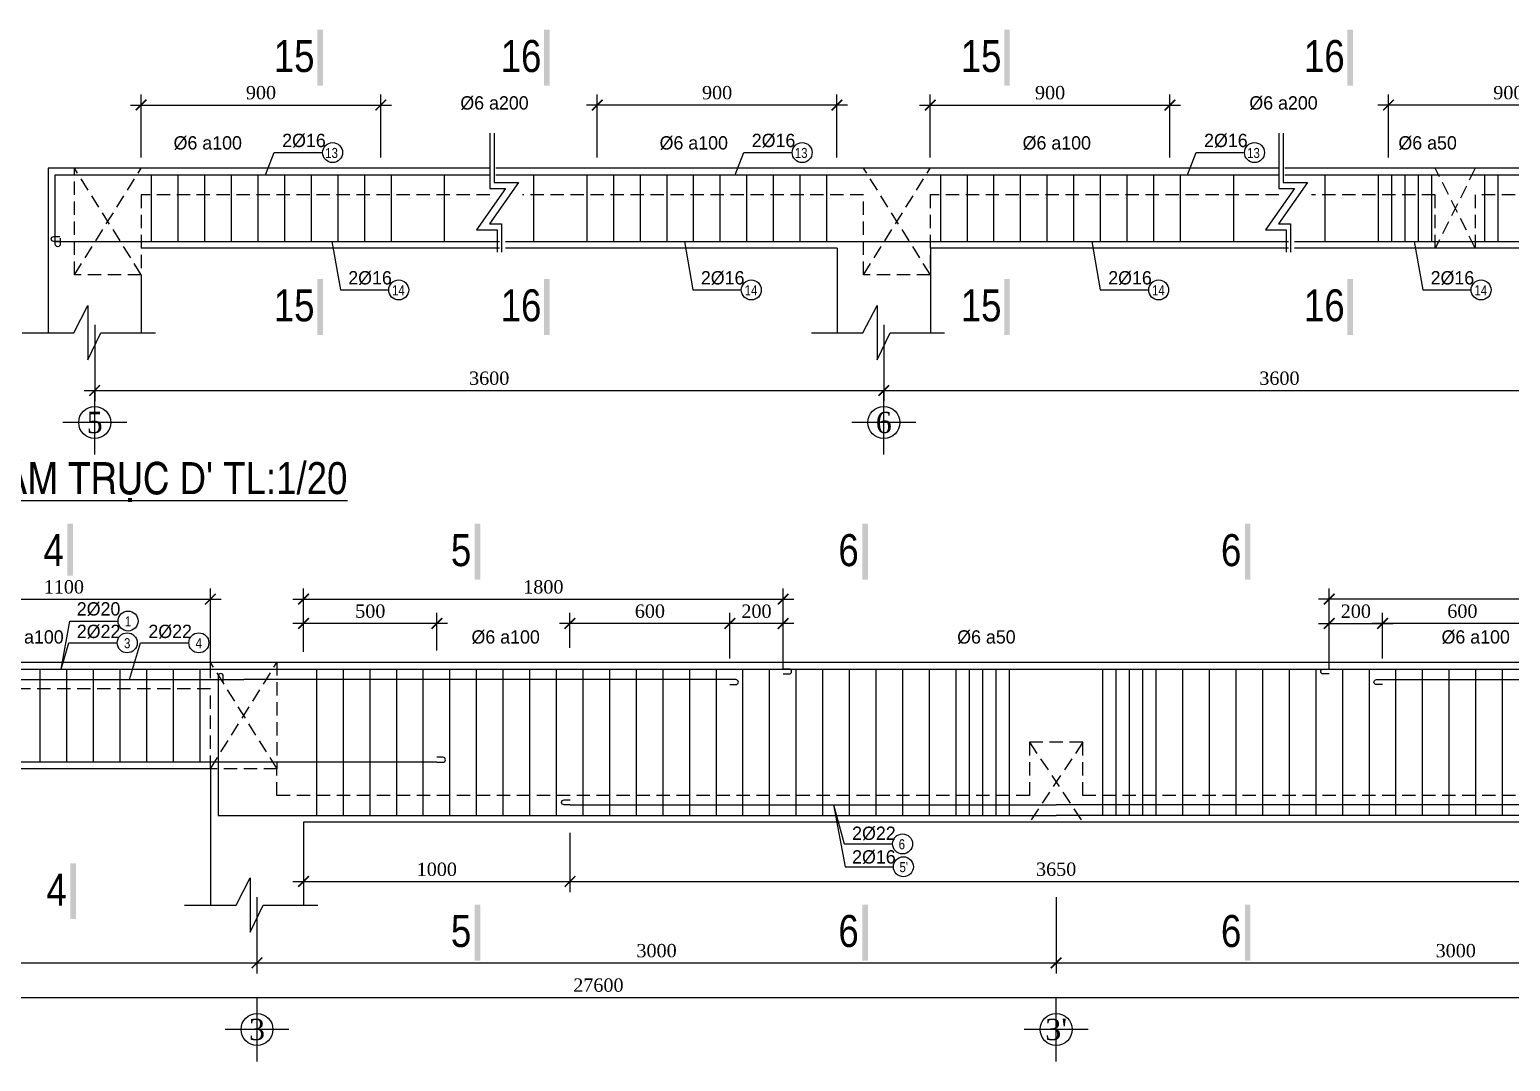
# Model space of a CAD drawing. Extents: x 394 to 4072, y -2056 to 755.
# Drawn here: x 2513.2 to 2791.2, y 268.5 to 462.1 of the extents above; entities that cross this region are included whole.
import ezdxf
from ezdxf.enums import TextEntityAlignment as Align

# ---------------------------------------------------------------- set-up
doc = ezdxf.new("R2010")
doc.units = 0
doc.header["$MEASUREMENT"] = 0
doc.linetypes.add('CENTER2', pattern=[1.125, 0.75, -0.125, 0.125, -0.125])
doc.linetypes.add('HIDDEN', pattern=[0.375, 0.25, -0.125])
doc.layers.get('0').update_dxf_attribs({"linetype": 'CONTINUOUS'})
doc.layers.get('DEFPOINTS').update_dxf_attribs({"linetype": 'CONTINUOUS'})
for name, color, linetype in [('DAI', 3, 'CONTINUOUS'), ('DIM', 1, 'CONTINUOUS'), ('DUT', 7, 'CENTER2'), ('MOTAAR', 1, 'CONTINUOUS'), ('TEXT', 7, 'CONTINUOUS'), ('THEP', 6, 'CONTINUOUS'), ('TU1', 9, 'CONTINUOUS'), ('TUONG', 7, 'CONTINUOUS')]:
    doc.layers.add(name, color=color, linetype=linetype)
doc.styles.add('DIM-NEW', font='')
doc.styles.add('style1', font='')
doc.styles.add('T2', font='')
doc.styles.get('DIM-NEW').set_extended_font_data('VNI-Helve-Condense')
doc.styles.get('style1').set_extended_font_data('VNI-Goudy')
doc.styles.get('T2').set_extended_font_data('VNI-Times')
doc.dimstyles.new('TL20', dxfattribs={"dimtxt": 2.5, "dimasz": 2, "dimexe": 2, "dimexo": 2, "dimgap": 1, "dimtad": 1, "dimdec": 0, "dimlfac": 20, "dimzin": 0, "dimdsep": 46, "dimtxsty": 'T2', "dimblk": 'ARCHTICK', "dimcen": 2.5, "dimdle": 2, "dimclrd": 1, "dimclre": 1, "dimclrt": 2, "dimadec": 0, "dimazin": 0, "dimtfac": 1, "dimtdec": 0, "dimtix": 1, "dimtofl": 0, "dimtmove": 0, "dimatfit": 0, "dimldrblk": 'ARCHTICK', "dimfxl": 1, "dimtolj": 1, "dimtzin": 0, "dimlwd": -1, "dimlwe": -1, "dimarcsym": 0})

# ---------------------------------------------------------------- blocks, each defined once
blk = doc.blocks.new('truc2')
at = {"layer": 'MOTAAR'}
for p, q in [((0, -15), (0, 0)), ((7.5, -7.5), (-7.5, -7.5))]:
    blk.add_line(p, q, dxfattribs=at)
blk.add_lwpolyline([(0, -3.5), (0, -1.84)], dxfattribs=at)
blk.add_circle((0, -7.5), 3.75, dxfattribs=at)
at = {"layer": 'TEXT', "style": 'T2'}
blk.add_attdef('1', text='', height=5, dxfattribs=at).set_placement((0, -7.5), align=Align.MIDDLE_CENTER)
blk = doc.blocks.new('_ARCHTICK')
at = {"color": 0, "linetype": 'ByBlock', "const_width": 0.15}
blk.add_lwpolyline([(-0.5, -0.5), (0.5, 0.5)], dxfattribs=at)
blk = doc.blocks.new('*D32')
at = {"layer": 'DEFPOINTS', "color": 0, "transparency": 16777216}
for p in [(2547.15, 355.25), (2492.15, 342.13), (2547.15, 338.38)]:
    blk.add_point(p, dxfattribs=at)
at = {"layer": 'TUONG', "color": 1, "transparency": 16777216}
for p, q in [((2492.15, 344.13), (2492.15, 357.25)), ((2547.15, 340.38), (2547.15, 357.25)), ((2490.15, 355.25), (2549.15, 355.25))]:
    blk.add_line(p, q, dxfattribs=at)
at = {"layer": 'TUONG', "color": 1, "transparency": 16777216, "xscale": 2, "yscale": 2, "zscale": 2, "rotation": 180}
blk.add_blockref('_ARCHTICK', (2492.15, 355.25), dxfattribs=at)
at = {"layer": 'TUONG', "color": 1, "transparency": 16777216, "xscale": 2, "yscale": 2, "zscale": 2}
blk.add_blockref('_ARCHTICK', (2547.15, 355.25), dxfattribs=at)
at = {"layer": 'TUONG', "color": 2, "transparency": 16777216, "insert": (2519.65, 357.53), "char_height": 2.5, "attachment_point": 5, "style": 'T2'}
blk.add_mtext('\\A1;1100', dxfattribs=at)
blk = doc.blocks.new('*D30')
at = {"layer": 'DEFPOINTS', "color": 0, "transparency": 16777216}
for p in [(2654.65, 355.25), (2564.65, 343.38), (2654.65, 342.13)]:
    blk.add_point(p, dxfattribs=at)
at = {"layer": 'TUONG', "color": 1, "transparency": 16777216}
for p, q in [((2564.65, 345.38), (2564.65, 357.25)), ((2654.65, 344.13), (2654.65, 357.25)), ((2562.65, 355.25), (2656.65, 355.25))]:
    blk.add_line(p, q, dxfattribs=at)
at = {"layer": 'TUONG', "color": 1, "transparency": 16777216, "xscale": 2, "yscale": 2, "zscale": 2, "rotation": 180}
blk.add_blockref('_ARCHTICK', (2564.65, 355.25), dxfattribs=at)
at = {"layer": 'TUONG', "color": 1, "transparency": 16777216, "xscale": 2, "yscale": 2, "zscale": 2}
blk.add_blockref('_ARCHTICK', (2654.65, 355.25), dxfattribs=at)
at = {"layer": 'TUONG', "color": 2, "transparency": 16777216, "insert": (2609.65, 357.53), "char_height": 2.5, "attachment_point": 5, "style": 'T2'}
blk.add_mtext('\\A1;1800', dxfattribs=at)
blk = doc.blocks.new('*D29')
at = {"layer": 'DEFPOINTS', "color": 0, "transparency": 16777216}
for p in [(2644.65, 350.68), (2644.65, 342.13), (2654.65, 340.13)]:
    blk.add_point(p, dxfattribs=at)
at = {"layer": 'TUONG', "color": 1, "transparency": 16777216}
for p, q in [((2656.65, 350.68), (2642.65, 350.68)), ((2644.65, 344.13), (2644.65, 352.68)), ((2654.65, 342.13), (2654.65, 352.68))]:
    blk.add_line(p, q, dxfattribs=at)
at = {"layer": 'TUONG', "color": 1, "transparency": 16777216, "xscale": 2, "yscale": 2, "zscale": 2, "rotation": 180}
blk.add_blockref('_ARCHTICK', (2644.65, 350.68), dxfattribs=at)
at = {"layer": 'TUONG', "color": 1, "transparency": 16777216, "xscale": 2, "yscale": 2, "zscale": 2}
blk.add_blockref('_ARCHTICK', (2654.65, 350.68), dxfattribs=at)
at = {"layer": 'TUONG', "color": 2, "transparency": 16777216, "insert": (2649.65, 352.96), "char_height": 2.5, "attachment_point": 5, "style": 'T2'}
blk.add_mtext('\\A1;200', dxfattribs=at)
blk = doc.blocks.new('*D28')
at = {"layer": 'DEFPOINTS', "color": 0, "transparency": 16777216}
for p in [(2564.65, 350.68), (2564.65, 345.58), (2589.68, 343.58)]:
    blk.add_point(p, dxfattribs=at)
at = {"layer": 'TUONG', "color": 1, "transparency": 16777216}
for p, q in [((2591.68, 350.68), (2562.65, 350.68)), ((2564.65, 347.58), (2564.65, 352.68)), ((2589.68, 345.58), (2589.68, 352.68))]:
    blk.add_line(p, q, dxfattribs=at)
at = {"layer": 'TUONG', "color": 1, "transparency": 16777216, "xscale": 2, "yscale": 2, "zscale": 2, "rotation": 180}
blk.add_blockref('_ARCHTICK', (2564.65, 350.68), dxfattribs=at)
at = {"layer": 'TUONG', "color": 1, "transparency": 16777216, "xscale": 2, "yscale": 2, "zscale": 2}
blk.add_blockref('_ARCHTICK', (2589.68, 350.68), dxfattribs=at)
at = {"layer": 'TUONG', "color": 2, "transparency": 16777216, "insert": (2577.17, 352.98), "char_height": 2.5, "attachment_point": 5, "style": 'T2'}
blk.add_mtext('\\A1;500', dxfattribs=at)
blk = doc.blocks.new('*D27')
at = {"layer": 'DEFPOINTS', "color": 0, "transparency": 16777216}
for p in [(2767.15, 350.68), (2767.15, 342.13), (2757.15, 340.13)]:
    blk.add_point(p, dxfattribs=at)
at = {"layer": 'TUONG', "color": 1, "transparency": 16777216}
for p, q in [((2755.15, 350.68), (2769.15, 350.68)), ((2757.15, 342.13), (2757.15, 352.68)), ((2767.15, 344.13), (2767.15, 352.68))]:
    blk.add_line(p, q, dxfattribs=at)
at = {"layer": 'TUONG', "color": 1, "transparency": 16777216, "xscale": 2, "yscale": 2, "zscale": 2, "rotation": 180}
blk.add_blockref('_ARCHTICK', (2757.15, 350.68), dxfattribs=at)
at = {"layer": 'TUONG', "color": 1, "transparency": 16777216, "xscale": 2, "yscale": 2, "zscale": 2}
blk.add_blockref('_ARCHTICK', (2767.15, 350.68), dxfattribs=at)
at = {"layer": 'TUONG', "color": 2, "transparency": 16777216, "insert": (2762.15, 352.96), "char_height": 2.5, "attachment_point": 5, "style": 'T2'}
blk.add_mtext('\\A1;200', dxfattribs=at)
blk = doc.blocks.new('*D26')
at = {"layer": 'DEFPOINTS', "color": 0, "transparency": 16777216}
for p in [(2757.15, 355.25), (2757.15, 342.13), (2847.15, 343.38)]:
    blk.add_point(p, dxfattribs=at)
at = {"layer": 'TUONG', "color": 1, "transparency": 16777216}
for p, q in [((2757.15, 344.13), (2757.15, 357.25)), ((2847.15, 345.38), (2847.15, 357.25)), ((2849.15, 355.25), (2755.15, 355.25))]:
    blk.add_line(p, q, dxfattribs=at)
at = {"layer": 'TUONG', "color": 1, "transparency": 16777216, "xscale": 2, "yscale": 2, "zscale": 2, "rotation": 180}
blk.add_blockref('_ARCHTICK', (2757.15, 355.25), dxfattribs=at)
at = {"layer": 'TUONG', "color": 1, "transparency": 16777216, "xscale": 2, "yscale": 2, "zscale": 2}
blk.add_blockref('_ARCHTICK', (2847.15, 355.25), dxfattribs=at)
at = {"layer": 'TUONG', "color": 2, "transparency": 16777216, "insert": (2802.15, 357.53), "char_height": 2.5, "attachment_point": 5, "style": 'T2'}
blk.add_mtext('\\A1;1800', dxfattribs=at)
blk = doc.blocks.new('*D22')
at = {"layer": 'DEFPOINTS', "color": 0, "transparency": 16777216}
for p in [(2564.65, 313.38), (2614.65, 313.38), (2614.65, 302.24)]:
    blk.add_point(p, dxfattribs=at)
at = {"layer": 'TUONG', "color": 1, "transparency": 16777216}
for p, q in [((2564.65, 311.38), (2564.65, 300.24)), ((2614.65, 311.38), (2614.65, 300.24)), ((2562.65, 302.24), (2616.65, 302.24))]:
    blk.add_line(p, q, dxfattribs=at)
at = {"layer": 'TUONG', "color": 1, "transparency": 16777216, "xscale": 2, "yscale": 2, "zscale": 2, "rotation": 180}
blk.add_blockref('_ARCHTICK', (2564.65, 302.24), dxfattribs=at)
at = {"layer": 'TUONG', "color": 1, "transparency": 16777216, "xscale": 2, "yscale": 2, "zscale": 2}
blk.add_blockref('_ARCHTICK', (2614.65, 302.24), dxfattribs=at)
at = {"layer": 'TUONG', "color": 2, "transparency": 16777216, "insert": (2589.65, 304.52), "char_height": 2.5, "attachment_point": 5, "style": 'T2'}
blk.add_mtext('\\A1;1000', dxfattribs=at)
blk = doc.blocks.new('*D20')
at = {"layer": 'DEFPOINTS', "color": 0, "transparency": 16777216}
for p in [(2614.65, 311.38), (2797.15, 311.38), (2797.15, 302.24)]:
    blk.add_point(p, dxfattribs=at)
at = {"layer": 'TUONG', "color": 1, "transparency": 16777216}
for p, q in [((2614.65, 309.38), (2614.65, 300.24)), ((2797.15, 309.38), (2797.15, 300.24)), ((2612.65, 302.24), (2799.15, 302.24))]:
    blk.add_line(p, q, dxfattribs=at)
at = {"layer": 'TUONG', "color": 1, "transparency": 16777216, "xscale": 2, "yscale": 2, "zscale": 2, "rotation": 180}
blk.add_blockref('_ARCHTICK', (2614.65, 302.24), dxfattribs=at)
at = {"layer": 'TUONG', "color": 1, "transparency": 16777216, "xscale": 2, "yscale": 2, "zscale": 2}
blk.add_blockref('_ARCHTICK', (2797.15, 302.24), dxfattribs=at)
at = {"layer": 'TUONG', "color": 2, "transparency": 16777216, "insert": (2705.9, 304.54), "char_height": 2.5, "attachment_point": 5, "style": 'T2'}
blk.add_mtext('\\A1;3650', dxfattribs=at)
blk = doc.blocks.new('*D19')
at = {"layer": 'DEFPOINTS', "color": 0, "transparency": 16777216}
for p in [(2614.65, 350.68), (2614.65, 344.13), (2644.65, 344.13)]:
    blk.add_point(p, dxfattribs=at)
at = {"layer": 'TUONG', "color": 1, "transparency": 16777216}
for p, q in [((2646.65, 350.68), (2612.65, 350.68)), ((2614.65, 346.13), (2614.65, 352.68)), ((2644.65, 346.13), (2644.65, 352.68))]:
    blk.add_line(p, q, dxfattribs=at)
at = {"layer": 'TUONG', "color": 1, "transparency": 16777216, "xscale": 2, "yscale": 2, "zscale": 2, "rotation": 180}
blk.add_blockref('_ARCHTICK', (2614.65, 350.68), dxfattribs=at)
at = {"layer": 'TUONG', "color": 1, "transparency": 16777216, "xscale": 2, "yscale": 2, "zscale": 2}
blk.add_blockref('_ARCHTICK', (2644.65, 350.68), dxfattribs=at)
at = {"layer": 'TUONG', "color": 2, "transparency": 16777216, "insert": (2629.65, 352.98), "char_height": 2.5, "attachment_point": 5, "style": 'T2'}
blk.add_mtext('\\A1;600', dxfattribs=at)
blk = doc.blocks.new('*D18')
at = {"layer": 'DEFPOINTS', "color": 0, "transparency": 16777216}
for p in [(2767.15, 350.68), (2767.15, 344.13), (2797.15, 344.13)]:
    blk.add_point(p, dxfattribs=at)
at = {"layer": 'TUONG', "color": 1, "transparency": 16777216}
for p, q in [((2799.15, 350.68), (2765.15, 350.68)), ((2767.15, 346.13), (2767.15, 352.68)), ((2797.15, 346.13), (2797.15, 352.68))]:
    blk.add_line(p, q, dxfattribs=at)
at = {"layer": 'TUONG', "color": 1, "transparency": 16777216, "xscale": 2, "yscale": 2, "zscale": 2, "rotation": 180}
blk.add_blockref('_ARCHTICK', (2767.15, 350.68), dxfattribs=at)
at = {"layer": 'TUONG', "color": 1, "transparency": 16777216, "xscale": 2, "yscale": 2, "zscale": 2}
blk.add_blockref('_ARCHTICK', (2797.15, 350.68), dxfattribs=at)
at = {"layer": 'TUONG', "color": 2, "transparency": 16777216, "insert": (2782.15, 352.98), "char_height": 2.5, "attachment_point": 5, "style": 'T2'}
blk.add_mtext('\\A1;600', dxfattribs=at)
blk = doc.blocks.new('*D16')
at = {"layer": 'DEFPOINTS', "color": 0, "transparency": 16777216}
for p in [(2403.65, 301.31), (2555.9, 301.31), (2555.9, 286.97)]:
    blk.add_point(p, dxfattribs=at)
at = {"layer": 'TUONG', "color": 1, "transparency": 16777216}
for p, q in [((2403.65, 299.31), (2403.65, 284.97)), ((2555.9, 299.31), (2555.9, 284.97)), ((2401.65, 286.97), (2557.9, 286.97))]:
    blk.add_line(p, q, dxfattribs=at)
at = {"layer": 'TUONG', "color": 1, "transparency": 16777216, "xscale": 2, "yscale": 2, "zscale": 2, "rotation": 180}
blk.add_blockref('_ARCHTICK', (2403.65, 286.97), dxfattribs=at)
at = {"layer": 'TUONG', "color": 1, "transparency": 16777216, "xscale": 2, "yscale": 2, "zscale": 2}
blk.add_blockref('_ARCHTICK', (2555.9, 286.97), dxfattribs=at)
at = {"layer": 'TUONG', "color": 2, "transparency": 16777216, "insert": (2479.78, 289.27), "char_height": 2.5, "attachment_point": 5, "style": 'T2'}
blk.add_mtext('\\A1;3600', dxfattribs=at)
blk = doc.blocks.new('*D15')
at = {"layer": 'DEFPOINTS', "color": 0, "transparency": 16777216}
for p in [(2555.9, 301.31), (2705.9, 301.31), (2705.9, 286.97)]:
    blk.add_point(p, dxfattribs=at)
at = {"layer": 'TUONG', "color": 1, "transparency": 16777216}
for p, q in [((2555.9, 299.31), (2555.9, 284.97)), ((2705.9, 299.31), (2705.9, 284.97)), ((2553.9, 286.97), (2707.9, 286.97))]:
    blk.add_line(p, q, dxfattribs=at)
at = {"layer": 'TUONG', "color": 1, "transparency": 16777216, "xscale": 2, "yscale": 2, "zscale": 2, "rotation": 180}
blk.add_blockref('_ARCHTICK', (2555.9, 286.97), dxfattribs=at)
at = {"layer": 'TUONG', "color": 1, "transparency": 16777216, "xscale": 2, "yscale": 2, "zscale": 2}
blk.add_blockref('_ARCHTICK', (2705.9, 286.97), dxfattribs=at)
at = {"layer": 'TUONG', "color": 2, "transparency": 16777216, "insert": (2630.9, 289.25), "char_height": 2.5, "attachment_point": 5, "style": 'T2'}
blk.add_mtext('\\A1;3000', dxfattribs=at)
blk = doc.blocks.new('*D14')
at = {"layer": 'DEFPOINTS', "color": 0, "transparency": 16777216}
for p in [(2705.9, 301.31), (2855.9, 301.31), (2855.9, 286.97)]:
    blk.add_point(p, dxfattribs=at)
at = {"layer": 'TUONG', "color": 1, "transparency": 16777216}
for p, q in [((2705.9, 299.31), (2705.9, 284.97)), ((2855.9, 299.31), (2855.9, 284.97)), ((2703.9, 286.97), (2857.9, 286.97))]:
    blk.add_line(p, q, dxfattribs=at)
at = {"layer": 'TUONG', "color": 1, "transparency": 16777216, "xscale": 2, "yscale": 2, "zscale": 2, "rotation": 180}
blk.add_blockref('_ARCHTICK', (2705.9, 286.97), dxfattribs=at)
at = {"layer": 'TUONG', "color": 1, "transparency": 16777216, "xscale": 2, "yscale": 2, "zscale": 2}
blk.add_blockref('_ARCHTICK', (2855.9, 286.97), dxfattribs=at)
at = {"layer": 'TUONG', "color": 2, "transparency": 16777216, "insert": (2780.9, 289.25), "char_height": 2.5, "attachment_point": 5, "style": 'T2'}
blk.add_mtext('\\A1;3000', dxfattribs=at)
blk = doc.blocks.new('*D12')
at = {"layer": 'DEFPOINTS', "color": 0, "transparency": 16777216}
for p in [(2261.42, 286.97), (2978.53, 286.97), (2978.53, 280.48)]:
    blk.add_point(p, dxfattribs=at)
at = {"layer": 'TUONG', "color": 1, "transparency": 16777216}
for p, q in [((2261.42, 284.97), (2261.42, 278.48)), ((2978.53, 284.97), (2978.53, 278.48)), ((2259.42, 280.48), (2980.53, 280.48))]:
    blk.add_line(p, q, dxfattribs=at)
at = {"layer": 'TUONG', "color": 1, "transparency": 16777216, "xscale": 2, "yscale": 2, "zscale": 2, "rotation": 180}
blk.add_blockref('_ARCHTICK', (2261.42, 280.48), dxfattribs=at)
at = {"layer": 'TUONG', "color": 1, "transparency": 16777216, "xscale": 2, "yscale": 2, "zscale": 2}
blk.add_blockref('_ARCHTICK', (2978.53, 280.48), dxfattribs=at)
at = {"layer": 'TUONG', "color": 2, "transparency": 16777216, "insert": (2619.98, 282.78), "char_height": 2.5, "attachment_point": 5, "style": 'T2'}
blk.add_mtext('\\A1;27600', dxfattribs=at)
blk = doc.blocks.new('*D103')
at = {"layer": 'DEFPOINTS', "color": 0, "transparency": 16777216}
for p in [(2579.15, 447.99), (2534.15, 436.12), (2579.15, 436.12)]:
    blk.add_point(p, dxfattribs=at)
at = {"layer": 'TUONG', "color": 1, "transparency": 16777216}
for p, q in [((2532.15, 447.99), (2581.15, 447.99)), ((2534.15, 438.12), (2534.15, 449.99)), ((2579.15, 438.12), (2579.15, 449.99))]:
    blk.add_line(p, q, dxfattribs=at)
at = {"layer": 'TUONG', "color": 1, "transparency": 16777216, "xscale": 2, "yscale": 2, "zscale": 2, "rotation": 180}
blk.add_blockref('_ARCHTICK', (2534.15, 447.99), dxfattribs=at)
at = {"layer": 'TUONG', "color": 1, "transparency": 16777216, "xscale": 2, "yscale": 2, "zscale": 2}
blk.add_blockref('_ARCHTICK', (2579.15, 447.99), dxfattribs=at)
at = {"layer": 'TUONG', "color": 2, "transparency": 16777216, "insert": (2556.65, 450.29), "char_height": 2.5, "attachment_point": 5, "style": 'T2'}
blk.add_mtext('\\A1;900', dxfattribs=at)
blk = doc.blocks.new('*D102')
at = {"layer": 'DEFPOINTS', "color": 0, "transparency": 16777216}
for p in [(2619.76, 447.99), (2619.76, 436.12), (2664.76, 436.12)]:
    blk.add_point(p, dxfattribs=at)
at = {"layer": 'TUONG', "color": 1, "transparency": 16777216}
for p, q in [((2666.76, 447.99), (2617.76, 447.99)), ((2619.76, 438.12), (2619.76, 449.99)), ((2664.76, 438.12), (2664.76, 449.99))]:
    blk.add_line(p, q, dxfattribs=at)
at = {"layer": 'TUONG', "color": 1, "transparency": 16777216, "xscale": 2, "yscale": 2, "zscale": 2, "rotation": 180}
blk.add_blockref('_ARCHTICK', (2619.76, 447.99), dxfattribs=at)
at = {"layer": 'TUONG', "color": 1, "transparency": 16777216, "xscale": 2, "yscale": 2, "zscale": 2}
blk.add_blockref('_ARCHTICK', (2664.76, 447.99), dxfattribs=at)
at = {"layer": 'TUONG', "color": 2, "transparency": 16777216, "insert": (2642.26, 450.29), "char_height": 2.5, "attachment_point": 5, "style": 'T2'}
blk.add_mtext('\\A1;900', dxfattribs=at)
blk = doc.blocks.new('*D101')
at = {"layer": 'DEFPOINTS', "color": 0, "transparency": 16777216}
for p in [(2727.26, 447.99), (2682.26, 436.12), (2727.26, 436.12)]:
    blk.add_point(p, dxfattribs=at)
at = {"layer": 'TUONG', "color": 1, "transparency": 16777216}
for p, q in [((2680.26, 447.99), (2729.26, 447.99)), ((2682.26, 438.12), (2682.26, 449.99)), ((2727.26, 438.12), (2727.26, 449.99))]:
    blk.add_line(p, q, dxfattribs=at)
at = {"layer": 'TUONG', "color": 1, "transparency": 16777216, "xscale": 2, "yscale": 2, "zscale": 2, "rotation": 180}
blk.add_blockref('_ARCHTICK', (2682.26, 447.99), dxfattribs=at)
at = {"layer": 'TUONG', "color": 1, "transparency": 16777216, "xscale": 2, "yscale": 2, "zscale": 2}
blk.add_blockref('_ARCHTICK', (2727.26, 447.99), dxfattribs=at)
at = {"layer": 'TUONG', "color": 2, "transparency": 16777216, "insert": (2704.76, 450.29), "char_height": 2.5, "attachment_point": 5, "style": 'T2'}
blk.add_mtext('\\A1;900', dxfattribs=at)
blk = doc.blocks.new('*D100')
at = {"layer": 'DEFPOINTS', "color": 0, "transparency": 16777216}
for p in [(2768.28, 447.99), (2768.28, 436.12), (2813.28, 436.12)]:
    blk.add_point(p, dxfattribs=at)
at = {"layer": 'TUONG', "color": 1, "transparency": 16777216}
for p, q in [((2815.28, 447.99), (2766.28, 447.99)), ((2768.28, 438.12), (2768.28, 449.99)), ((2813.28, 438.12), (2813.28, 449.99))]:
    blk.add_line(p, q, dxfattribs=at)
at = {"layer": 'TUONG', "color": 1, "transparency": 16777216, "xscale": 2, "yscale": 2, "zscale": 2, "rotation": 180}
blk.add_blockref('_ARCHTICK', (2768.28, 447.99), dxfattribs=at)
at = {"layer": 'TUONG', "color": 1, "transparency": 16777216, "xscale": 2, "yscale": 2, "zscale": 2}
blk.add_blockref('_ARCHTICK', (2813.28, 447.99), dxfattribs=at)
at = {"layer": 'TUONG', "color": 2, "transparency": 16777216, "insert": (2790.78, 450.29), "char_height": 2.5, "attachment_point": 5, "style": 'T2'}
blk.add_mtext('\\A1;900', dxfattribs=at)
blk = doc.blocks.new('*D97')
at = {"layer": 'DEFPOINTS', "color": 0, "transparency": 16777216}
for p in [(2525.44, 408.74), (2673.55, 408.74), (2673.55, 394.41)]:
    blk.add_point(p, dxfattribs=at)
at = {"layer": 'TUONG', "color": 1, "transparency": 16777216}
for p, q in [((2525.44, 406.74), (2525.44, 392.41)), ((2673.55, 406.74), (2673.55, 392.41)), ((2523.44, 394.41), (2675.55, 394.41))]:
    blk.add_line(p, q, dxfattribs=at)
at = {"layer": 'TUONG', "color": 1, "transparency": 16777216, "xscale": 2, "yscale": 2, "zscale": 2, "rotation": 180}
blk.add_blockref('_ARCHTICK', (2525.44, 394.41), dxfattribs=at)
at = {"layer": 'TUONG', "color": 1, "transparency": 16777216, "xscale": 2, "yscale": 2, "zscale": 2}
blk.add_blockref('_ARCHTICK', (2673.55, 394.41), dxfattribs=at)
at = {"layer": 'TUONG', "color": 2, "transparency": 16777216, "insert": (2599.49, 396.7), "char_height": 2.5, "attachment_point": 5, "style": 'T2'}
blk.add_mtext('\\A1;3600', dxfattribs=at)
blk = doc.blocks.new('*D96')
at = {"layer": 'DEFPOINTS', "color": 0, "transparency": 16777216}
for p in [(2673.55, 408.74), (2822.07, 408.74), (2822.07, 394.41)]:
    blk.add_point(p, dxfattribs=at)
at = {"layer": 'TUONG', "color": 1, "transparency": 16777216}
for p, q in [((2673.55, 406.74), (2673.55, 392.41)), ((2822.07, 406.74), (2822.07, 392.41)), ((2671.55, 394.41), (2824.07, 394.41))]:
    blk.add_line(p, q, dxfattribs=at)
at = {"layer": 'TUONG', "color": 1, "transparency": 16777216, "xscale": 2, "yscale": 2, "zscale": 2, "rotation": 180}
blk.add_blockref('_ARCHTICK', (2673.55, 394.41), dxfattribs=at)
at = {"layer": 'TUONG', "color": 1, "transparency": 16777216, "xscale": 2, "yscale": 2, "zscale": 2}
blk.add_blockref('_ARCHTICK', (2822.07, 394.41), dxfattribs=at)
at = {"layer": 'TUONG', "color": 2, "transparency": 16777216, "insert": (2747.81, 396.7), "char_height": 2.5, "attachment_point": 5, "style": 'T2'}
blk.add_mtext('\\A1;3600', dxfattribs=at)

msp = doc.modelspace()

# ---------------------------------------------------------------- linework, layer by layer
at = {"layer": 'DAI'}
for p, q in [((2536.124, 422.369), (2536.124, 434.869)), ((2541.124, 422.369), (2541.124, 434.869)), ((2546.124, 422.369), (2546.124, 434.869)), ((2551.124, 422.369), (2551.124, 434.869)), ((2556.124, 422.369), (2556.124, 434.869)), ((2561.124, 422.369), (2561.124, 434.869)), ((2566.124, 422.369), (2566.124, 434.869)), ((2571.124, 422.369), (2571.124, 434.869)), ((2576.124, 422.369), (2576.124, 434.869)), ((2581.124, 422.369), (2581.124, 434.869)), ((2591.124, 422.369), (2591.124, 434.869)), ((2607.863, 422.369), (2607.863, 434.869)), ((2617.863, 422.369), (2617.863, 434.869)), ((2622.863, 422.369), (2622.863, 434.869)), ((2627.863, 422.369), (2627.863, 434.869)), ((2632.863, 422.369), (2632.863, 434.869)), ((2637.863, 422.369), (2637.863, 434.869)), ((2642.863, 422.369), (2642.863, 434.869)), ((2647.863, 422.369), (2647.863, 434.869)), ((2652.863, 422.369), (2652.863, 434.869)), ((2657.863, 422.369), (2657.863, 434.869)), ((2662.863, 422.369), (2662.863, 434.869)), ((2684.232, 422.369), (2684.232, 434.869)), ((2689.232, 422.369), (2689.232, 434.869)), ((2694.232, 422.369), (2694.232, 434.869)), ((2699.232, 422.369), (2699.232, 434.869)), ((2704.232, 422.369), (2704.232, 434.869)), ((2709.232, 422.369), (2709.232, 434.869)), ((2714.232, 422.369), (2714.232, 434.869)), ((2719.232, 422.369), (2719.232, 434.869)), ((2724.232, 422.369), (2724.232, 434.869)), ((2729.232, 422.369), (2729.232, 434.869)), ((2739.232, 422.369), (2739.232, 434.869)), ((2756.384, 422.369), (2756.384, 434.869)), ((2766.384, 422.369), (2766.384, 434.869)), ((2768.884, 422.369), (2768.884, 434.869)), ((2771.384, 422.369), (2771.384, 434.869)), ((2773.884, 422.369), (2773.884, 434.869)), ((2776.384, 422.369), (2776.384, 434.869)), ((2786.384, 422.369), (2786.384, 434.869)), ((2788.884, 422.369), (2788.884, 434.869)), ((2515.219, 324.63), (2515.219, 342.13)), ((2520.219, 324.63), (2520.219, 342.13)), ((2525.219, 324.63), (2525.219, 342.13)), ((2530.219, 324.63), (2530.219, 342.13)), ((2535.219, 324.63), (2535.219, 342.13)), ((2540.219, 324.63), (2540.219, 342.13)), ((2545.219, 324.63), (2545.219, 342.13)), ((2567.121, 314.63), (2567.121, 342.13)), ((2572.121, 314.63), (2572.121, 342.13)), ((2577.121, 314.63), (2577.121, 342.13)), ((2582.121, 314.63), (2582.121, 342.13)), ((2587.121, 314.63), (2587.121, 342.13)), ((2592.121, 314.63), (2592.121, 342.13)), ((2597.121, 314.63), (2597.121, 342.13)), ((2602.121, 314.63), (2602.121, 342.13)), ((2607.121, 314.63), (2607.121, 342.13)), ((2612.121, 314.63), (2612.121, 342.13)), ((2617.121, 314.63), (2617.121, 342.13)), ((2622.121, 314.63), (2622.121, 342.13)), ((2627.121, 314.63), (2627.121, 342.13)), ((2632.121, 314.63), (2632.121, 342.13)), ((2637.121, 314.63), (2637.121, 342.13)), ((2642.121, 314.63), (2642.121, 342.13)), ((2647.121, 314.63), (2647.121, 342.13)), ((2652.121, 314.63), (2652.121, 342.13)), ((2657.121, 314.63), (2657.121, 342.13)), ((2662.121, 314.63), (2662.121, 342.13)), ((2667.121, 314.63), (2667.121, 342.13)), ((2672.121, 314.63), (2672.121, 342.13)), ((2677.121, 314.63), (2677.121, 342.13)), ((2682.121, 314.63), (2682.121, 342.13)), ((2687.121, 314.63), (2687.121, 342.13)), ((2689.621, 314.63), (2689.621, 342.13)), ((2692.121, 314.63), (2692.121, 342.13)), ((2694.621, 314.63), (2694.621, 342.13)), ((2697.121, 314.63), (2697.121, 342.13)), ((2714.687, 314.63), (2714.687, 342.13)), ((2717.187, 314.63), (2717.187, 342.13)), ((2719.687, 314.63), (2719.687, 342.13)), ((2722.187, 314.63), (2722.187, 342.13)), ((2724.687, 314.63), (2724.687, 342.13)), ((2729.687, 314.63), (2729.687, 342.13)), ((2734.687, 314.63), (2734.687, 342.13)), ((2739.687, 314.63), (2739.687, 342.13)), ((2744.687, 314.63), (2744.687, 342.13)), ((2749.687, 314.63), (2749.687, 342.13)), ((2754.687, 314.63), (2754.687, 342.13)), ((2759.687, 314.63), (2759.687, 342.13)), ((2764.687, 314.63), (2764.687, 342.13)), ((2769.687, 314.63), (2769.687, 342.13)), ((2774.687, 314.63), (2774.687, 342.13)), ((2779.687, 314.63), (2779.687, 342.13)), ((2784.687, 314.63), (2784.687, 342.13)), ((2789.687, 314.63), (2789.687, 342.13))]:
    msp.add_line(p, q, dxfattribs=at)
at = {"layer": 'DUT', "linetype": 'HIDDEN', "ltscale": 10}
for p, q in [((2521.652, 416.119), (2534.152, 436.119)), ((2534.19, 416.119), (2521.652, 436.119)), ((2669.76, 416.119), (2682.26, 436.119)), ((2682.297, 416.119), (2669.76, 436.119)), ((2784.568, 436.119), (2777.068, 421.119)), ((2784.568, 421.119), (2777.068, 436.119)), ((2547.154, 323.38), (2559.654, 343.38)), ((2559.692, 323.38), (2547.154, 343.38)), ((2700.904, 328.38), (2710.904, 313.38)), ((2710.904, 328.38), (2700.904, 313.38))]:
    msp.add_line(p, q, dxfattribs=at)
for points in [[(2599.578, 431.119), (2534.152, 431.119), (2534.152, 416.119), (2521.652, 416.119), (2521.652, 436.119), (2521.652, 436.119)], [(2747.671, 431.119), (2682.26, 431.119), (2682.26, 416.119), (2669.76, 416.119), (2669.76, 431.119), (2605.752, 431.119)], [(2830.78, 416.119), (2830.78, 416.119), (2818.28, 416.119), (2818.28, 431.119), (2784.568, 431.119), (2784.568, 421.119), (2777.068, 421.119), (2777.068, 431.119), (2753.846, 431.119)], [(2559.654, 343.38), (2559.654, 323.38), (2547.154, 323.38), (2547.154, 338.38), (2486.703, 338.38)], [(2852.116, 323.38), (2852.116, 318.38), (2710.904, 318.38), (2710.904, 328.38), (2700.904, 328.38), (2700.904, 318.38), (2559.654, 318.38), (2559.654, 323.44)]]:
    msp.add_lwpolyline(points, dxfattribs=at)
at = {"layer": 'TEXT', "ltscale": 10}
for points in [[(2567.212, 451.641), (2568.262, 451.641), (2567.212, 462.141), (2568.262, 462.141)], [(2609.791, 451.641), (2610.841, 451.641), (2609.791, 462.141), (2610.841, 462.141)], [(2696.148, 451.641), (2697.198, 451.641), (2696.148, 462.141), (2697.198, 462.141)], [(2760.572, 451.641), (2761.622, 451.641), (2760.572, 462.141), (2761.622, 462.141)], [(2567.212, 404.845), (2568.262, 404.845), (2567.212, 415.345), (2568.262, 415.345)], [(2609.791, 404.845), (2610.841, 404.845), (2609.791, 415.345), (2610.841, 415.345)], [(2696.148, 404.845), (2697.198, 404.845), (2696.148, 415.345), (2697.198, 415.345)], [(2760.572, 404.845), (2761.622, 404.845), (2760.572, 415.345), (2761.622, 415.345)], [(2520.325, 359.644), (2521.375, 359.644), (2520.325, 369.402), (2521.375, 369.402)], [(2596.789, 358.902), (2597.839, 358.902), (2596.789, 369.402), (2597.839, 369.402)], [(2669.523, 358.902), (2670.573, 358.902), (2669.523, 369.402), (2670.573, 369.402)], [(2741.324, 358.902), (2742.374, 358.902), (2741.324, 369.402), (2742.374, 369.402)], [(2520.864, 295.18), (2521.914, 295.18), (2520.864, 305.68), (2521.914, 305.68)], [(2596.789, 287.412), (2597.839, 287.412), (2596.789, 297.912), (2597.839, 297.912)], [(2669.523, 287.412), (2670.573, 287.412), (2669.523, 297.912), (2670.573, 297.912)], [(2741.324, 287.412), (2742.374, 287.412), (2741.324, 297.912), (2742.374, 297.912)]]:
    msp.add_trace(points, dxfattribs=at)
at = {"layer": 'THEP', "ltscale": 10}
for points in [[(2518.036, 434.869), (2599.578, 434.869)], [(2600.724, 434.869), (2747.671, 434.869)], [(2748.818, 434.869), (2798.852, 434.869)], [(2518.036, 422.369), (2601.419, 422.369)], [(2602.566, 422.369), (2749.513, 422.369)], [(2750.66, 422.369), (2829.632, 422.353)], [(2481.675, 342.13), (2952.263, 342.13)], [(2502.154, 340.13), (2553.404, 340.13)], [(2644.654, 340.13), (2553.404, 340.13)], [(2767.154, 340.13), (2858.366, 340.13)], [(2589.682, 324.63), (2517.574, 324.63), (2493.144, 324.63)], [(2614.654, 316.63), (2614.654, 316.63), (2705.904, 316.63)], [(2797.154, 316.63), (2705.904, 316.63)]]:
    msp.add_lwpolyline(points, dxfattribs=at)
for points in [[(2518.974, 422.987), (2518.974, 421.86, -1), (2518.036, 421.86), (2518.036, 422.369), (2518.036, 434.869)], [(2518.881, 422.369), (2517.754, 422.369, -1), (2517.754, 423.306), (2518.881, 423.306)], [(2654.654, 341.192), (2655.781, 341.192, 1), (2655.781, 342.13), (2654.654, 342.13)], [(2757.154, 341.192), (2756.027, 341.192, -1), (2756.027, 342.13), (2757.154, 342.13)], [(2549.567, 339.678), (2549.567, 340.806, 1), (2548.63, 340.806), (2548.63, 339.399), (2548.63, 314.63), (2589.349, 314.63), (2705.904, 314.63)], [(2644.654, 339.192), (2645.781, 339.192, 1), (2645.781, 340.13), (2644.654, 340.13)], [(2862.241, 339.678), (2862.241, 340.806, -1), (2863.178, 340.806), (2863.178, 339.399), (2863.178, 314.63), (2822.459, 314.63), (2705.904, 314.63)], [(2767.154, 339.192), (2766.027, 339.192, -1), (2766.027, 340.13), (2767.154, 340.13)], [(2589.682, 324.63), (2590.809, 324.63, 1), (2590.809, 325.567), (2589.682, 325.567)], [(2614.654, 316.63), (2613.527, 316.63, -1), (2613.527, 317.567), (2614.654, 317.567)]]:
    msp.add_lwpolyline(points, format="xyb", dxfattribs=at)
at = {"layer": 'TU1', "lineweight": -2, "ltscale": 10}
for points in [[(2557.526, 434.869), (2559.142, 439.058), (2568.217, 439.058)], [(2645.664, 434.869), (2647.28, 439.058), (2656.355, 439.058)], [(2730.564, 434.869), (2732.18, 439.058), (2741.256, 439.058)], [(2569.932, 422.369), (2571.548, 413.278), (2580.623, 413.278)], [(2636.115, 422.369), (2637.731, 413.278), (2646.806, 413.278)], [(2712.574, 422.369), (2714.19, 413.278), (2723.265, 413.278)], [(2773.09, 422.369), (2774.706, 413.278), (2783.781, 413.278)], [(2519.134, 342.13), (2520.75, 351.137), (2529.825, 351.137)], [(2519.134, 342.13), (2520.595, 347.046), (2529.67, 347.046)], [(2531.978, 340.13), (2534.033, 347.046), (2543.108, 347.046)], [(2664.084, 316.63), (2666.276, 305.009), (2675.351, 305.009)], [(2664.084, 316.63), (2666.121, 309.303), (2675.196, 309.303)]]:
    msp.add_lwpolyline(points, dxfattribs=at)
at = {"layer": 'TU1', "ltscale": 10}
for centre in [(2570.092, 439.058), (2658.23, 439.058), (2743.131, 439.058), (2582.498, 413.278), (2648.681, 413.278), (2725.14, 413.278), (2785.656, 413.278), (2531.7, 351.137), (2531.545, 347.046), (2544.983, 347.046), (2677.071, 309.303), (2677.226, 305.009)]:
    msp.add_circle(centre, 1.875, dxfattribs=at)
at = {"layer": 'TUONG'}
for p, q in [((2599.578, 436.119), (2516.69, 436.119)), ((2516.69, 436.119), (2516.69, 405.254)), ((2747.671, 436.119), (2600.724, 436.119)), ((2830.78, 436.119), (2748.818, 436.119)), ((2601.419, 421.119), (2534.19, 421.119)), ((2664.797, 421.119), (2602.566, 421.119)), ((2664.797, 421.119), (2664.797, 405.254)), ((2749.513, 421.119), (2682.297, 421.119)), ((2682.297, 421.119), (2682.297, 405.254)), ((2813.318, 421.119), (2750.66, 421.119)), ((2534.19, 416.119), (2534.19, 405.254)), ((2952.263, 343.38), (2481.675, 343.38)), ((2547.154, 323.38), (2483.517, 323.38)), ((2547.154, 323.38), (2547.154, 297.821)), ((2564.654, 313.38), (2564.654, 297.821)), ((2847.154, 313.38), (2564.654, 313.38))]:
    msp.add_line(p, q, dxfattribs=at)
for points in [[(2599.578, 442.705), (2599.578, 432.315), (2602.514, 432.315), (2597.109, 424.563), (2600.959, 424.563), (2600.959, 420.373)], [(2600.438, 442.705), (2600.438, 433.44), (2604.955, 433.44), (2599.55, 425.688), (2601.819, 425.688), (2601.819, 420.373)], [(2747.671, 442.705), (2747.671, 432.315), (2750.608, 432.315), (2745.203, 424.563), (2749.053, 424.563), (2749.053, 420.373)], [(2748.531, 442.705), (2748.531, 433.44), (2753.049, 433.44), (2747.644, 425.688), (2749.913, 425.688), (2749.913, 420.373)], [(2511.856, 405.254), (2521.524, 405.254), (2524.179, 410.337), (2524.179, 400.171), (2526.614, 405.254), (2536.826, 405.254)], [(2659.963, 405.254), (2669.631, 405.254), (2672.287, 410.337), (2672.287, 400.171), (2674.721, 405.254), (2684.934, 405.254)], [(2542.32, 297.821), (2551.988, 297.821), (2554.643, 302.904), (2554.643, 292.738), (2557.077, 297.821), (2567.29, 297.821)]]:
    msp.add_lwpolyline(points, dxfattribs=at)

# ---------------------------------------------------------------- block references
at = {"layer": 'DIM', "ltscale": 10, "xscale": 0.8000000000000002, "yscale": 0.8000000000000002, "zscale": 0.8000000000000002}
for p, values in [((2525.44, 394.406), {'1': '5'}), ((2673.547, 394.406), {'1': '6'}), ((2555.904, 280.481), {'1': '3'}), ((2705.904, 280.481), {'1': "3'"})]:
    msp.add_blockref('truc2', p, dxfattribs=at).add_auto_attribs(values)

# ---------------------------------------------------------------- texts
at = {"layer": 'TEXT', "ltscale": 10}
for s, height, style, p in [('15', 6, 'DIM-NEW', (2559.053, 454.182)), ('16', 6, 'DIM-NEW', (2601.632, 454.182)), ('15', 6, 'DIM-NEW', (2687.989, 454.182)), ('16', 6, 'DIM-NEW', (2752.413, 454.182)), ('%%2546 a200', 2.5, 'style1', (2594.065, 447.137)), ('%%2546 a200', 2.5, 'style1', (2742.159, 447.137)), ('%%2546 a100', 2.5, 'style1', (2540.246, 439.637)), ('2%%25416', 2.5, 'style1', (2560.628, 440.09)), ('%%2546 a100', 2.5, 'style1', (2631.469, 439.637)), ('2%%25416', 2.5, 'style1', (2648.765, 440.09)), ('%%2546 a100', 2.5, 'style1', (2699.606, 439.637)), ('2%%25416', 2.5, 'style1', (2733.666, 440.09)), ('%%2546 a50', 2.5, 'style1', (2770.142, 439.637)), ('13', 1.875, 'DIM-NEW', (2568.705, 438.052)), ('13', 1.875, 'DIM-NEW', (2656.843, 438.052)), ('13', 1.875, 'DIM-NEW', (2741.744, 438.052)), ('2%%25416', 2.5, 'style1', (2573.034, 414.309)), ('2%%25416', 2.5, 'style1', (2639.217, 414.309)), ('2%%25416', 2.5, 'style1', (2715.675, 414.309)), ('2%%25416', 2.5, 'style1', (2776.192, 414.309)), ('14', 1.875, 'DIM-NEW', (2581.247, 412.271)), ('14', 1.875, 'DIM-NEW', (2647.431, 412.271)), ('14', 1.875, 'DIM-NEW', (2723.889, 412.271)), ('14', 1.875, 'DIM-NEW', (2784.405, 412.271)), ('15', 6, 'DIM-NEW', (2559.053, 407.387)), ('16', 6, 'DIM-NEW', (2601.632, 407.387)), ('15', 6, 'DIM-NEW', (2687.989, 407.387)), ('16', 6, 'DIM-NEW', (2752.413, 407.387)), ('4', 6, 'DIM-NEW', (2515.831, 361.443)), ('5', 6, 'DIM-NEW', (2592.295, 361.443)), ('6', 6, 'DIM-NEW', (2665.029, 361.443)), ('6', 6, 'DIM-NEW', (2736.831, 361.443)), ('2%%25420', 2.5, 'style1', (2522.076, 352.168)), ('2%%25422', 2.5, 'style1', (2522.076, 347.941)), ('1', 1.875, 'DIM-NEW', (2531.098, 350.13)), ('2%%25422', 2.5, 'style1', (2535.514, 347.941)), ('%%2546 a100', 2.5, 'style1', (2506.792, 346.898)), ('3', 1.875, 'DIM-NEW', (2530.943, 346.04)), ('4', 1.875, 'DIM-NEW', (2544.381, 346.04)), ('%%2546 a100', 2.5, 'style1', (2596.164, 346.898)), ('%%2546 a50', 2.5, 'style1', (2687.33, 346.898)), ('%%2546 a100', 2.5, 'style1', (2778.237, 346.898)), ('2%%25422', 2.5, 'style1', (2667.602, 310.047)), ('6', 1.875, 'DIM-NEW', (2676.34, 308.297)), ('2%%25416', 2.5, 'style1', (2667.602, 305.617)), ("5'", 1.875, 'DIM-NEW', (2676.495, 304.003)), ('4', 6, 'DIM-NEW', (2516.371, 297.721)), ('5', 6, 'DIM-NEW', (2592.295, 289.953)), ('6', 6, 'DIM-NEW', (2665.029, 289.953)), ('6', 6, 'DIM-NEW', (2736.831, 289.953))]:
    msp.add_text(s, height=height, dxfattribs=dict(at, style=style)).set_placement(p)
at = {"layer": 'TEXT', "style": 'DIM-NEW'}
msp.add_text("%%UMAËT CAÉT BOÁ TRÍ THEÙP DAÀM TRUÏC D' TL:1/20", height=6, dxfattribs=at).set_placement((2426.317, 374.959))

# ---------------------------------------------------------------- dimensions: what is measured, and where the dimension line sits
at = {"layer": 'TUONG'}
for base, p1, p2, picture, middle in [((2579.152, 447.991), (2534.152, 436.119), (2579.152, 436.119), '*D103', (2556.652, 450.285)), ((2727.26, 447.991), (2682.26, 436.119), (2727.26, 436.119), '*D101', (2704.76, 450.285)), ((2547.154, 355.252), (2492.154, 342.13), (2547.154, 338.38), '*D32', (2519.654, 357.532)), ((2654.654, 355.252), (2564.654, 343.38), (2654.654, 342.13), '*D30', (2609.654, 357.532)), ((2614.654, 350.684), (2644.654, 344.13), (2614.654, 344.13), '*D19', (2629.654, 352.978)), ((2644.654, 350.684), (2654.654, 340.13), (2644.654, 342.13), '*D29', (2649.654, 352.963)), ((2767.154, 350.684), (2797.154, 344.13), (2767.154, 344.13), '*D18', (2782.154, 352.978)), ((2614.654, 302.242), (2564.654, 313.38), (2614.654, 313.38), '*D22', (2589.654, 304.522)), ((2797.154, 302.242), (2614.654, 311.38), (2797.154, 311.38), '*D20', (2705.904, 304.542))]:
    dim = msp.add_linear_dim(base=base, p1=p1, p2=p2, dimstyle='TL20', dxfattribs=at)
    dim.commit()
    dim.dimension.update_dxf_attribs({"geometry": picture, "text_midpoint": middle})
for base, p1, p2, picture, middle in [((2619.76, 447.991), (2664.76, 436.119), (2619.76, 436.119), '*D102', (2642.26, 450.285)), ((2768.28, 447.991), (2813.28, 436.119), (2768.28, 436.119), '*D100', (2790.78, 450.285)), ((2757.154, 355.252), (2847.154, 343.38), (2757.154, 342.13), '*D26', (2802.154, 357.532)), ((2767.154, 350.684), (2757.154, 340.13), (2767.154, 342.13), '*D27', (2762.154, 352.963))]:
    dim = msp.add_linear_dim(base=base, p1=p1, p2=p2, angle=180, dimstyle='TL20', dxfattribs=at)
    dim.commit()
    dim.dimension.update_dxf_attribs({"geometry": picture, "text_midpoint": middle})
for base, p1, p2, picture, middle in [((2673.547, 394.406), (2525.44, 408.739), (2673.547, 408.739), '*D97', (2599.494, 396.701)), ((2822.068, 394.406), (2673.547, 408.739), (2822.068, 408.739), '*D96', (2747.808, 396.701)), ((2555.904, 286.973), (2403.651, 301.306), (2555.904, 301.306), '*D16', (2479.777, 289.268))]:
    dim = msp.add_linear_dim(base=base, p1=p1, p2=p2, text='3600', dimstyle='TL20', override={"dimtmove": 1}, dxfattribs=at)
    dim.commit()
    dim.dimension.update_dxf_attribs({"geometry": picture, "text_midpoint": middle})
for base, p1, p2, text, picture, middle in [((2564.654, 350.684), (2589.682, 343.576), (2564.654, 345.576), '500', '*D28', (2577.168, 352.984)), ((2978.53, 280.481), (2261.421, 286.973), (2978.53, 286.973), '27600', '*D12', (2619.975, 282.775))]:
    dim = msp.add_linear_dim(base=base, p1=p1, p2=p2, text=text, dimstyle='TL20', dxfattribs=at)
    dim.commit()
    dim.dimension.update_dxf_attribs({"geometry": picture, "text_midpoint": middle})
for base, p1, p2, picture, middle in [((2705.904, 286.973), (2555.904, 301.306), (2705.904, 301.306), '*D15', (2630.904, 289.253)), ((2855.904, 286.973), (2705.904, 301.306), (2855.904, 301.306), '*D14', (2780.904, 289.253))]:
    dim = msp.add_linear_dim(base=base, p1=p1, p2=p2, dimstyle='TL20', override={"dimtmove": 1}, dxfattribs=at)
    dim.commit()
    dim.dimension.update_dxf_attribs({"geometry": picture, "text_midpoint": middle})

doc.saveas('drawing.dxf')
